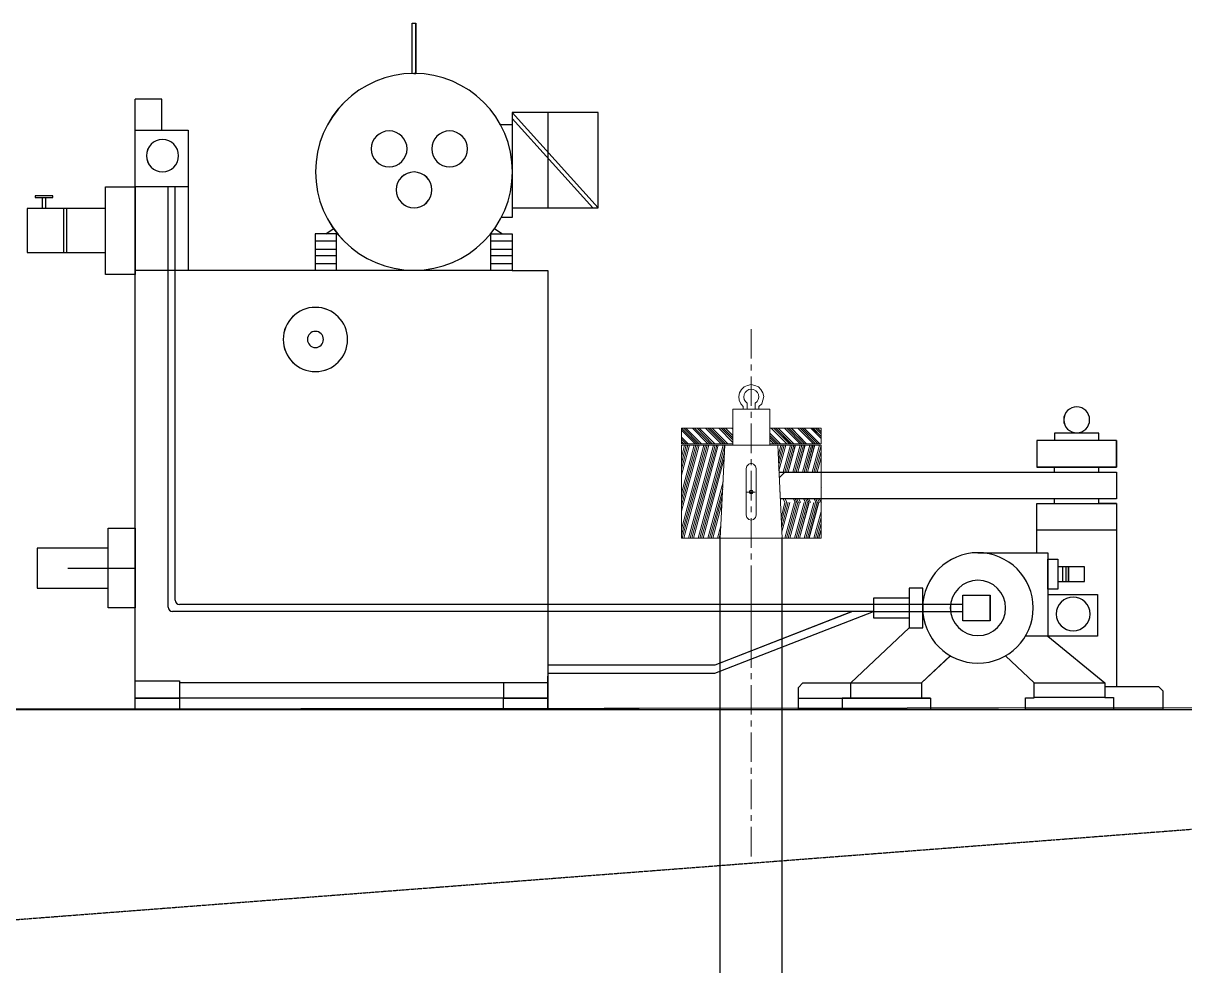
# Model space of a CAD drawing. Header units: inches. Extents: x 23291 to 181956, y 9161 to 51408.
# Drawn here: x 102888 to 104334, y 38766 to 39940 of the extents above; entities that cross this region are included whole.
import ezdxf

# ---------------------------------------------------------------- set-up
doc = ezdxf.new("R2010")
doc.units = ezdxf.units.IN
doc.header["$MEASUREMENT"] = 0
for name, pattern in [('DASHED2', [0.375, 0.25, -0.125]), ('DASHEDX2', [1.5, 1, -0.5]), ('HIDDEN', [0.375, 0.25, -0.125])]:
    doc.linetypes.add(name, pattern=pattern)
for name, color, linetype in [('1', 3, 'Continuous'), ('PDF6_Geometry', 7, 'Continuous'), ('PDF9_Geometry', 7, 'Continuous'), ('PDF9_Solid Fills', 7, 'Continuous'), ('wl 2', 3, 'Continuous')]:
    doc.layers.add(name, color=color, linetype=linetype)
doc.layers.add('Hide', color=70, linetype='Continuous', lineweight=13, plot=False)

msp = doc.modelspace()

# ---------------------------------------------------------------- hatches: boundary and pattern name
at = {"layer": 'wl 2', "linetype": 'ByBlock', "true_color": 0x9898cc}
h = msp.add_hatch(dxfattribs=at)
h.set_pattern_fill('ANSI35', color=253, scale=550)
h.set_pattern_definition([(45, (58822.06, -38302.1), (-97.22718, 97.22718), []), (45, (58919.29, -38302.1), (-97.22718, 97.22718), [171.875, -34.375, 0, -34.375])])
h.paths.add_polyline_path([(103881.3, 39380.4), (103828.9, 39380.5), (103830.4, 39347.5), (103881.3, 39347.5)])

# ---------------------------------------------------------------- linework, layer by layer
for p, q in [((102006.8, 39084.9), (106282.5, 39089.7)), ((102008.2, 39085), (106282.1, 39085))]:
    msp.add_line(p, q)
at = {"layer": '1', "linetype": 'ByBlock'}
for p, q in [((103832.7, 35267.1), (103832.7, 39299)), ((103755.7, 35266.9), (103755.7, 39298.2)), ((103755.8, 38775.2), (103755.8, 39298)), ((103832.8, 38775.2), (103832.8, 39298.2)), ((103755.7, 35266.9), (103755.8, 39075.2)), ((103832.7, 35266.9), (103832.8, 39074.8))]:
    msp.add_line(p, q, dxfattribs=at)
at = {"layer": 'Hide', "linetype": 'DASHED2'}
msp.add_line((102006.8, 39084.9), (174773.6, 39086.8), dxfattribs=at)
at = {"layer": 'Hide', "linetype": 'HIDDEN'}
msp.add_line((102006.8, 39084.9), (174773.6, 39086.8), dxfattribs=at)
at = {"layer": 'PDF6_Geometry', "linetype": 'ByBlock', "lineweight": 18}
for points in [[(103794.3, 39558.7), (103794.3, 39522.2)], [(103794.3, 39558.7), (103794.3, 39522.2)], [(103794.3, 39514.7), (103794.3, 39507.2)], [(103794.3, 39514.7), (103794.3, 39507.2)], [(103784.3, 39459.2), (103784.3, 39462.2), (103781.3, 39465.7), (103779.3, 39470.2), (103778.8, 39474.7), (103779.8, 39479.2), (103782.3, 39483.7), (103785.3, 39486.7), (103789.8, 39488.7), (103794.3, 39489.7), (103798.8, 39488.7), (103803.3, 39486.7), (103806.3, 39483.7), (103808.8, 39479.2), (103809.8, 39474.7), (103808.8, 39470.2), (103807.3, 39465.7), (103803.8, 39462.2), (103803.8, 39459.2)], [(103784.3, 39459.2), (103784.3, 39462.2), (103781.3, 39465.7), (103779.3, 39470.2), (103778.8, 39474.7), (103779.8, 39479.2), (103782.3, 39483.7), (103785.3, 39486.7), (103789.8, 39488.7), (103794.3, 39489.7), (103798.8, 39488.7), (103803.3, 39486.7), (103806.3, 39483.7), (103808.8, 39479.2), (103809.8, 39474.7), (103808.8, 39470.2), (103807.3, 39465.7), (103803.8, 39462.2), (103803.8, 39459.2)], [(103794.3, 39499.7), (103794.3, 39463.2)], [(103794.3, 39499.7), (103794.3, 39463.2)], [(103817.3, 39435.2), (103881.2, 39435.2), (103881.2, 39415.7), (103817.3, 39415.7), (103817.3, 39459.2), (103771.3, 39459.2), (103771.3, 39415.7), (103707.3, 39415.7), (103707.3, 39435.2)], [(103817.3, 39435.2), (103881.3, 39435.2), (103881.3, 39415.7), (103817.3, 39415.7), (103817.3, 39459.2), (103771.3, 39459.2), (103771.3, 39415.7), (103707.3, 39415.7), (103707.3, 39435.2)], [(103794.3, 39455.7), (103794.3, 39448.2)], [(103794.3, 39455.7), (103794.3, 39448.2)], [(103726.8, 39415.7), (103707.3, 39435.2), (103771.3, 39435.2)], [(103726.8, 39415.7), (103707.3, 39435.2), (103771.3, 39435.2)], [(103724.3, 39415.7), (103707.3, 39432.7)], [(103724.3, 39415.7), (103707.3, 39432.7)], [(103729.3, 39415.7), (103710.3, 39435.2)], [(103729.3, 39415.7), (103710.3, 39435.2)], [(103732.3, 39415.7), (103712.8, 39435.2)], [(103732.3, 39415.7), (103712.8, 39435.2)], [(103740.3, 39415.7), (103721.3, 39435.2)], [(103740.3, 39415.7), (103721.3, 39435.2)], [(103743.3, 39415.7), (103723.8, 39435.2)], [(103743.3, 39415.7), (103723.8, 39435.2)], [(103745.8, 39415.7), (103726.8, 39435.2)], [(103745.8, 39415.7), (103726.8, 39435.2)], [(103748.8, 39415.7), (103729.3, 39435.2)], [(103748.8, 39415.7), (103729.3, 39435.2)], [(103756.8, 39415.7), (103737.3, 39435.2)], [(103756.8, 39415.7), (103737.3, 39435.2)], [(103759.8, 39415.7), (103740.3, 39435.2)], [(103759.8, 39415.7), (103740.3, 39435.2)], [(103762.3, 39415.7), (103742.8, 39435.2)], [(103762.3, 39415.7), (103742.8, 39435.2)], [(103765.3, 39415.7), (103745.8, 39435.2)], [(103765.3, 39415.7), (103745.8, 39435.2)], [(103771.3, 39417.7), (103753.8, 39435.2)], [(103771.3, 39417.7), (103753.8, 39435.2)], [(103771.3, 39420.7), (103756.8, 39435.2)], [(103771.3, 39420.7), (103756.8, 39435.2)], [(103771.3, 39423.2), (103759.3, 39435.2)], [(103771.3, 39423.2), (103759.3, 39435.2)], [(103771.3, 39426.2), (103762.3, 39435.2)], [(103771.3, 39426.2), (103762.3, 39435.2)], [(103771.3, 39434.2), (103770.3, 39435.2)], [(103771.3, 39434.2), (103770.3, 39435.2)], [(103794.3, 39441.2), (103794.3, 39404.2)], [(103794.3, 39441.2), (103794.3, 39404.2)], [(103830.8, 39415.7), (103817.3, 39429.2)], [(103830.8, 39415.7), (103817.3, 39429.2)], [(103838.8, 39415.7), (103819.3, 39435.2)], [(103838.8, 39415.7), (103819.3, 39435.2)], [(103841.8, 39415.7), (103822.3, 39435.2)], [(103841.8, 39415.7), (103822.3, 39435.2)], [(103844.2, 39415.7), (103824.8, 39435.2)], [(103844.3, 39415.7), (103824.8, 39435.2)], [(103847.2, 39415.7), (103827.8, 39435.2)], [(103847.3, 39415.7), (103827.8, 39435.2)], [(103855.2, 39415.7), (103835.8, 39435.2)], [(103855.3, 39415.7), (103835.8, 39435.2)], [(103857.7, 39415.7), (103838.8, 39435.2)], [(103857.8, 39415.7), (103838.8, 39435.2)], [(103860.7, 39415.7), (103841.3, 39435.2)], [(103860.8, 39415.7), (103841.3, 39435.2)], [(103863.2, 39415.7), (103844.2, 39435.2)], [(103863.3, 39415.7), (103844.3, 39435.2)], [(103871.7, 39415.7), (103852.2, 39435.2)], [(103871.8, 39415.7), (103852.3, 39435.2)], [(103874.2, 39415.7), (103855.2, 39435.2)], [(103874.3, 39415.7), (103855.3, 39435.2)], [(103877.2, 39415.7), (103857.7, 39435.2)], [(103877.3, 39415.7), (103857.8, 39435.2)], [(103879.7, 39415.7), (103860.2, 39435.2)], [(103879.8, 39415.7), (103860.3, 39435.2)], [(103881.2, 39422.7), (103868.7, 39435.2)], [(103881.3, 39422.7), (103868.8, 39435.2)], [(103881.2, 39425.2), (103871.2, 39435.2)], [(103881.3, 39425.2), (103871.3, 39435.2)], [(103881.2, 39428.2), (103874.2, 39435.2)], [(103881.3, 39428.2), (103874.3, 39435.2)], [(103881.2, 39430.7), (103876.7, 39435.2)], [(103881.3, 39430.7), (103876.8, 39435.2)], [(103715.8, 39415.7), (103707.3, 39424.2)], [(103715.8, 39415.7), (103707.3, 39424.2)], [(103713.3, 39415.7), (103707.3, 39421.7)], [(103713.3, 39415.7), (103707.3, 39421.7)], [(103710.3, 39415.7), (103707.3, 39418.7)], [(103710.3, 39415.7), (103707.3, 39418.7)], [(103707.8, 39415.7), (103707.3, 39416.2)], [(103707.8, 39415.7), (103707.3, 39416.2)], [(103707.3, 39298.2), (103881.2, 39298.2), (103881.2, 39414.2), (103817.3, 39414.2)], [(103707.3, 39332.2), (103729.3, 39414.2)], [(103707.3, 39376.7), (103717.3, 39414.2)], [(103707.3, 39339.2), (103727.3, 39414.2)], [(103707.3, 39384.2), (103715.3, 39414.2)], [(103730.3, 39298.2), (103761.3, 39414.2), (103755.8, 39298.2), (103707.3, 39298.2), (103707.3, 39414.2), (103771.3, 39414.2)], [(103707.3, 39302.2), (103737.3, 39414.2)], [(103707.3, 39346.7), (103725.3, 39414.2)], [(103707.3, 39391.7), (103713.3, 39414.2)], [(103707.3, 39309.7), (103735.3, 39414.2)], [(103707.3, 39354.2), (103723.3, 39414.2)], [(103707.3, 39399.2), (103711.3, 39414.2)], [(103707.3, 39298.2), (103881.3, 39298.2), (103881.3, 39414.2), (103817.3, 39414.2)], [(103707.3, 39332.2), (103729.3, 39414.2)], [(103707.3, 39376.7), (103717.3, 39414.2)], [(103707.3, 39339.2), (103727.3, 39414.2)], [(103707.3, 39384.2), (103715.3, 39414.2)], [(103730.3, 39298.2), (103761.3, 39414.2), (103755.8, 39298.2), (103707.3, 39298.2), (103707.3, 39414.2), (103771.3, 39414.2)], [(103707.3, 39302.2), (103737.3, 39414.2)], [(103707.3, 39346.7), (103725.3, 39414.2)], [(103707.3, 39391.7), (103713.3, 39414.2)], [(103707.3, 39309.7), (103735.3, 39414.2)], [(103707.3, 39354.2), (103723.3, 39414.2)], [(103707.3, 39399.2), (103711.3, 39414.2)], [(103708.3, 39298.2), (103739.3, 39414.2)], [(103708.3, 39298.2), (103739.3, 39414.2)], [(103710.3, 39298.2), (103741.3, 39414.2)], [(103710.3, 39298.2), (103741.3, 39414.2)], [(103716.3, 39298.2), (103747.3, 39414.2)], [(103716.3, 39298.2), (103747.3, 39414.2)], [(103718.3, 39298.2), (103749.3, 39414.2)], [(103718.3, 39298.2), (103749.3, 39414.2)], [(103720.3, 39298.2), (103751.3, 39414.2)], [(103720.3, 39298.2), (103751.3, 39414.2)], [(103722.3, 39298.2), (103753.3, 39414.2)], [(103722.3, 39298.2), (103753.3, 39414.2)], [(103728.3, 39298.2), (103759.3, 39414.2)], [(103728.3, 39298.2), (103759.3, 39414.2)], [(103832.8, 39298.2), (103827.3, 39414.2), (103771.3, 39414.2), (103761.3, 39414.2)], [(103832.8, 39298.2), (103827.3, 39414.2), (103771.3, 39414.2), (103761.3, 39414.2)], [(103771.3, 39415.7), (103771.3, 39414.7), (103770.3, 39414.2)], [(103771.3, 39415.7), (103771.3, 39414.7), (103770.3, 39414.2)], [(103827.8, 39415.7), (103817.3, 39426.2)], [(103827.8, 39415.7), (103817.3, 39426.2)], [(103825.3, 39415.7), (103817.3, 39423.7)], [(103825.3, 39415.7), (103817.3, 39423.7)], [(103822.3, 39415.7), (103817.3, 39420.7)], [(103822.3, 39415.7), (103817.3, 39420.7)], [(103818.3, 39414.2), (103817.3, 39414.7), (103817.3, 39415.7)], [(103818.3, 39414.2), (103817.3, 39414.7), (103817.3, 39415.7)], [(103827.8, 39400.7), (103831.3, 39414.2)], [(103827.8, 39400.7), (103831.3, 39414.2)], [(103828.3, 39388.2), (103835.3, 39414.2)], [(103828.3, 39394.7), (103833.3, 39414.2)], [(103828.3, 39388.2), (103835.3, 39414.2)], [(103828.3, 39394.7), (103833.3, 39414.2)], [(103828.8, 39382.2), (103837.3, 39414.2)], [(103828.8, 39382.2), (103837.3, 39414.2)], [(103834.2, 39380.5), (103843.3, 39414.2)], [(103834.2, 39380.5), (103843.3, 39414.2)], [(103836.2, 39380.5), (103845.2, 39414.2)], [(103836.2, 39380.5), (103845.3, 39414.2)], [(103838.2, 39380.5), (103847.2, 39414.2)], [(103838.2, 39380.5), (103847.3, 39414.2)], [(103840.2, 39380.5), (103849.2, 39414.2)], [(103840.2, 39380.5), (103849.3, 39414.2)], [(103846.2, 39380.5), (103855.2, 39414.2)], [(103846.2, 39380.5), (103855.3, 39414.2)], [(103848.2, 39380.5), (103857.2, 39414.2)], [(103848.2, 39380.5), (103857.3, 39414.2)], [(103850.2, 39380.5), (103859.2, 39414.2)], [(103850.2, 39380.5), (103859.3, 39414.2)], [(103852.2, 39380.5), (103861.2, 39414.2)], [(103852.2, 39380.5), (103861.3, 39414.2)], [(103858.2, 39380.4), (103867.2, 39414.2)], [(103858.2, 39380.4), (103867.3, 39414.2)], [(103860.2, 39380.4), (103869.2, 39414.2)], [(103860.2, 39380.4), (103869.3, 39414.2)], [(103862.2, 39380.4), (103871.2, 39414.2)], [(103862.2, 39380.4), (103871.3, 39414.2)], [(103864.2, 39380.4), (103873.2, 39414.2)], [(103864.2, 39380.4), (103873.3, 39414.2)], [(103870.1, 39380.4), (103879.2, 39414.2)], [(103870.2, 39380.4), (103879.3, 39414.2)], [(103732.3, 39298.2), (103760.8, 39405.2)], [(103732.3, 39298.2), (103760.8, 39405.2)], [(103872.2, 39380.4), (103881.2, 39413.7)], [(103872.2, 39380.4), (103881.3, 39413.7)], [(103874.2, 39380.4), (103881.2, 39406.2)], [(103874.2, 39380.4), (103881.3, 39406.2)], [(103734.3, 39298.2), (103760.3, 39396.2)], [(103734.3, 39298.2), (103760.3, 39396.2)], [(103794.3, 39396.7), (103794.3, 39389.2)], [(103794.3, 39396.7), (103794.3, 39389.2)], [(103876.2, 39380.4), (103881.2, 39398.7)], [(103876.2, 39380.4), (103881.3, 39398.7)], [(103794.3, 39382.2), (103794.3, 39345.2)], [(103794.3, 39382.2), (103794.3, 39345.2)], [(103740.3, 39298.2), (103759.3, 39368.7)], [(103740.3, 39298.2), (103759.3, 39368.7)], [(103742.3, 39298.2), (103758.8, 39359.2)], [(103742.3, 39298.2), (103758.8, 39359.2)], [(103829.5, 39366.1), (103829.3, 39366.7)], [(103829.6, 39366.1), (103829.3, 39366.7)], [(103829.8, 39361.7), (103829.7, 39361.7)], [(103829.8, 39361.7), (103829.8, 39361.7)], [(103881.2, 39360.7), (103881.2, 39360.2), (103881.2, 39360.7)], [(103881.3, 39360.7), (103881.3, 39360.2), (103881.3, 39360.7)], [(103744.3, 39298.2), (103758.3, 39350.2)], [(103744.3, 39298.2), (103758.3, 39350.2)], [(103799.3, 39355.7), (103788.8, 39355.7)], [(103799.3, 39355.7), (103788.8, 39355.7)], [(103830, 39355.6), (103829.8, 39356.2)], [(103830.1, 39355.6), (103829.8, 39356.2)], [(103831.8, 39325.2), (103836.3, 39342.7), (103834, 39347.5)], [(103831.8, 39325.2), (103836.3, 39342.7), (103834, 39347.5)], [(103831.8, 39319.2), (103838.3, 39342.7)], [(103831.8, 39319.2), (103838.3, 39342.7)], [(103832.3, 39306.2), (103842.3, 39342.7)], [(103832.3, 39312.7), (103840.3, 39342.7)], [(103832.3, 39306.2), (103842.3, 39342.7)], [(103832.3, 39312.7), (103840.3, 39342.7)], [(103836.3, 39298.2), (103848.2, 39342.7)], [(103836.3, 39298.2), (103848.3, 39342.7)], [(103838.8, 39342.7), (103836.5, 39347.5)], [(103838.8, 39342.7), (103836.5, 39347.5)], [(103838.3, 39298.2), (103850.2, 39342.7)], [(103838.3, 39298.2), (103850.3, 39342.7)], [(103840.3, 39298.2), (103852.2, 39342.7)], [(103840.3, 39298.2), (103852.3, 39342.7)], [(103842.3, 39298.2), (103854.2, 39342.7)], [(103842.3, 39298.2), (103854.3, 39342.7)], [(103849.2, 39342.7), (103847, 39347.5)], [(103849.3, 39342.7), (103847.1, 39347.5)], [(103848.2, 39298.2), (103860.2, 39342.7)], [(103848.3, 39298.2), (103860.3, 39342.7)], [(103851.2, 39342.7), (103849, 39347.5)], [(103851.3, 39342.7), (103849.1, 39347.5)], [(103850.2, 39298.2), (103862.2, 39342.7)], [(103850.3, 39298.2), (103862.3, 39342.7)], [(103853.2, 39342.7), (103851, 39347.5)], [(103853.3, 39342.7), (103851.1, 39347.5)], [(103852.2, 39298.2), (103864.2, 39342.7), (103861.9, 39347.5)], [(103852.3, 39298.2), (103864.3, 39342.7), (103862, 39347.5)], [(103855.7, 39342.7), (103853.4, 39347.5)], [(103855.8, 39342.7), (103853.5, 39347.5)], [(103854.2, 39298.2), (103866.2, 39342.7), (103864, 39347.5)], [(103854.3, 39298.2), (103866.3, 39342.7), (103864.1, 39347.5)], [(103861.7, 39342.7), (103859.5, 39347.5)], [(103861.8, 39342.7), (103859.6, 39347.5)], [(103860.2, 39298.2), (103872.2, 39342.7)], [(103860.3, 39298.2), (103872.3, 39342.7)], [(103862.2, 39298.2), (103874.2, 39342.7)], [(103862.3, 39298.2), (103874.3, 39342.7)], [(103864.2, 39298.2), (103876.2, 39342.7)], [(103864.3, 39298.2), (103876.3, 39342.7)], [(103868.2, 39342.7), (103866, 39347.5)], [(103868.3, 39342.7), (103866.1, 39347.5)], [(103866.2, 39298.2), (103878.2, 39342.7)], [(103866.3, 39298.2), (103878.3, 39342.7)], [(103874.7, 39342.7), (103872.5, 39347.5)], [(103874.8, 39342.7), (103872.6, 39347.5)], [(103876.7, 39342.7), (103874.5, 39347.5)], [(103876.8, 39342.7), (103874.6, 39347.5)], [(103879.2, 39342.7), (103876.9, 39347.5)], [(103879.3, 39342.7), (103877, 39347.5)], [(103881.7, 39342.7), (103881.2, 39343.2), (103881.7, 39342.7), (103881.2, 39343.2), (103881.2, 39342.7), (103879, 39347.5)], [(103881.8, 39342.7), (103881.3, 39343.2), (103881.8, 39342.7), (103881.3, 39343.2), (103881.3, 39342.7), (103879.1, 39347.5)], [(103746.3, 39298.2), (103757.8, 39341.2)], [(103746.3, 39298.2), (103757.8, 39341.2)], [(103794.3, 39337.7), (103794.3, 39330.7)], [(103794.3, 39337.7), (103794.3, 39330.7)], [(103872.2, 39298.2), (103881.2, 39331.7)], [(103872.3, 39298.2), (103881.3, 39331.7)], [(103752.3, 39298.2), (103756.3, 39313.7)], [(103752.3, 39298.2), (103756.3, 39313.7)], [(103794.3, 39323.2), (103794.3, 39286.2)], [(103794.3, 39323.2), (103794.3, 39286.2)], [(103874.2, 39298.2), (103881.2, 39324.2)], [(103874.3, 39298.2), (103881.3, 39324.2)], [(103876.2, 39298.2), (103881.2, 39316.7)], [(103876.3, 39298.2), (103881.3, 39316.7)], [(103754.3, 39298.2), (103755.8, 39304.2)], [(103754.3, 39298.2), (103755.8, 39304.2)], [(103878.2, 39298.2), (103881.2, 39309.2)], [(103878.3, 39298.2), (103881.3, 39309.2)], [(103832.8, 39298.2), (103881.2, 39298.2)], [(103832.8, 39298.2), (103881.3, 39298.2)], [(103794.3, 39279.2), (103794.3, 39271.7)], [(103794.3, 39279.2), (103794.3, 39271.7)], [(103794.3, 39264.2), (103794.3, 39137)], [(103794.3, 39264.2), (103794.3, 39137)], [(103794.2, 39130.4), (103794.2, 39122.9)], [(103794.3, 39130.4), (103794.3, 39122.9)], [(103755.8, 38912.9), (103755.8, 39115.9)], [(103755.8, 38912.9), (103755.8, 39115.9)], [(103794.2, 39115.4), (103794.2, 39078.9)], [(103794.3, 39115.4), (103794.3, 39078.9)], [(103794.2, 39071.4), (103794.2, 39063.9)], [(103794.3, 39071.4), (103794.3, 39063.9)], [(103794.2, 39056.4), (103794.2, 39019.9)], [(103794.3, 39056.4), (103794.3, 39019.9)], [(103794.2, 39012.4), (103794.2, 39004.9)], [(103794.3, 39012.4), (103794.3, 39004.9)], [(103794.2, 38997.9), (103794.2, 38960.9)], [(103794.3, 38997.9), (103794.3, 38960.9)], [(103794.2, 38953.4), (103794.2, 38946.4)], [(103794.3, 38953.4), (103794.3, 38946.4)], [(103794.2, 38938.9), (103794.2, 38901.9)], [(103794.3, 38938.9), (103794.3, 38901.9)]]:
    msp.add_lwpolyline(points, dxfattribs=at)
msp.add_lwpolyline([(103799.3, 39459.2), (103799.3, 39466.7, 3.443356), (103789.3, 39466.7), (103789.3, 39459.2)], format="xyb", dxfattribs=at)
msp.add_lwpolyline([(103799.3, 39459.2), (103799.3, 39466.7, 3.443356), (103789.3, 39466.7), (103789.3, 39459.2)], format="xyb", dxfattribs=at)
for points in [[(103800.3, 39385.2), (103800.3, 39327.2), (103799.8, 39324.2), (103797.3, 39321.7), (103794.3, 39320.7), (103791.3, 39321.7), (103788.8, 39324.2), (103787.8, 39327.2), (103787.8, 39385.2), (103788.8, 39388.2), (103791.3, 39390.7), (103794.3, 39391.7), (103797.3, 39390.7), (103799.8, 39388.2)], [(103800.3, 39385.2), (103800.3, 39327.2), (103799.8, 39324.2), (103797.3, 39321.7), (103794.3, 39320.7), (103791.3, 39321.7), (103788.8, 39324.2), (103787.8, 39327.2), (103787.8, 39385.2), (103788.8, 39388.2), (103791.3, 39390.7), (103794.3, 39391.7), (103797.3, 39390.7), (103799.8, 39388.2)], [(103791.8, 39355.7), (103792.8, 39357.7), (103794.3, 39358.2), (103795.8, 39357.7), (103796.8, 39355.7), (103795.8, 39354.2), (103794.3, 39353.7), (103792.8, 39354.2)], [(103791.8, 39355.7), (103792.8, 39357.7), (103794.3, 39358.2), (103795.8, 39357.7), (103796.8, 39355.7), (103795.8, 39354.2), (103794.3, 39353.7), (103792.8, 39354.2)], [(103792.3, 39355.7), (103792.8, 39357.2), (103794.3, 39357.7), (103795.8, 39357.2), (103796.3, 39355.7), (103795.8, 39354.7), (103794.3, 39354.2), (103792.8, 39354.7)], [(103792.3, 39355.7), (103792.8, 39357.2), (103794.3, 39357.7), (103795.8, 39357.2), (103796.3, 39355.7), (103795.8, 39354.7), (103794.3, 39354.2), (103792.8, 39354.7)], [(103881.7, 39360.7), (103881.2, 39361.2), (103881.7, 39360.7), (103881.2, 39361.2)], [(103881.8, 39360.7), (103881.3, 39361.2), (103881.8, 39360.7), (103881.3, 39361.2)]]:
    msp.add_lwpolyline(points, close=True, dxfattribs=at)
at = {"layer": 'PDF6_Geometry', "linetype": 'ByBlock', "lineweight": 35}
for points in [[(103654.8, 39084.9), (103486.3, 39084.9)], [(103933.8, 39084.9), (104102.2, 39084.9)]]:
    msp.add_lwpolyline(points, dxfattribs=at)
at = {"layer": 'PDF9_Geometry', "lineweight": 25}
for p, q in [((103372.1, 39877), (103372.1, 39939.8)), ((103372.1, 39939.8), (103376.4, 39939.8)), ((103372.1, 39877), (103372.1, 39939.8)), ((103372.1, 39939.8), (103376.5, 39939.8)), ((103376.4, 39939.8), (103376.4, 39877)), ((103376.5, 39939.8), (103376.5, 39877)), ((103376.4, 39877), (103374.2, 39877)), ((103374.2, 39877), (103376.4, 39877)), ((103376.5, 39877), (103374.3, 39877)), ((103374.3, 39877), (103376.5, 39877)), ((103027.1, 39085), (103027.1, 39845.1)), ((103060.2, 39845.1), (103027.1, 39845.1)), ((103027.1, 39085), (103027.1, 39845.1)), ((103060.3, 39845.1), (103027.1, 39845.1)), ((103060.2, 39806.6), (103060.2, 39845.1)), ((103060.3, 39806.6), (103060.3, 39845.1)), ((103603.7, 39828.5), (103496.8, 39828.5)), ((103496.8, 39828.5), (103496.8, 39769.3)), ((103496.8, 39828.5), (103603.7, 39709.9)), ((103603.7, 39709.9), (103496.8, 39828.5)), ((103603.7, 39828.5), (103496.8, 39828.5)), ((103496.8, 39828.5), (103496.8, 39769.3)), ((103496.8, 39828.5), (103603.7, 39709.9)), ((103603.7, 39709.9), (103496.8, 39828.5)), ((103596.9, 39709.9), (103496.8, 39821)), ((103596.9, 39709.9), (103496.8, 39821)), ((103540.9, 39828.5), (103540.9, 39709.9)), ((103540.9, 39828.5), (103540.9, 39709.9)), ((103603.7, 39709.9), (103603.7, 39828.5)), ((103603.7, 39709.9), (103603.7, 39828.5)), ((103027.1, 39806.6), (103093.2, 39806.6)), ((103027.1, 39806.6), (103093.2, 39806.6)), ((103093.2, 39806.6), (103093.2, 39769.3)), ((103093.2, 39806.6), (103093.2, 39769.3)), ((103496.8, 39813.2), (103481.2, 39813.2)), ((103496.8, 39813.2), (103481.2, 39813.2)), ((103027.1, 39736.2), (103027.1, 39769.3)), ((103027.1, 39736.2), (103027.1, 39769.3)), ((103093.2, 39769.3), (103093.2, 39631.7)), ((103093.2, 39769.3), (103093.2, 39631.7)), ((103496.8, 39769.3), (103496.8, 39697.7)), ((103496.8, 39769.3), (103496.8, 39697.7)), ((102990.4, 39626.9), (102990.4, 39736.2)), ((102990.4, 39736.2), (103027.1, 39736.2)), ((102990.4, 39626.9), (102990.4, 39736.2)), ((102990.4, 39736.2), (103027.1, 39736.2)), ((103027.1, 39736.2), (103027.1, 39626.9)), ((103093.2, 39736.2), (103027.1, 39736.2)), ((103027.1, 39736.2), (103027.1, 39626.9)), ((103093.2, 39736.2), (103027.1, 39736.2)), ((103068.1, 39215.8), (103068.1, 39736.2)), ((103068.2, 39215.8), (103068.2, 39736.2)), ((103076.9, 39221.1), (103076.9, 39736.2)), ((103076.9, 39221.1), (103076.9, 39736.2)), ((102907, 39724.8), (102902.6, 39724.8)), ((102902.6, 39724.8), (102902.6, 39722.6)), ((102907, 39724.8), (102902.6, 39724.8)), ((102902.6, 39724.8), (102902.6, 39722.6)), ((102902.6, 39722.6), (102924.5, 39722.6)), ((102902.6, 39722.6), (102924.6, 39722.6)), ((102924.5, 39724.8), (102907, 39724.8)), ((102924.6, 39724.8), (102907, 39724.8)), ((102911.4, 39722.6), (102911.4, 39708.9)), ((102911.4, 39722.6), (102911.4, 39708.9)), ((102915.7, 39708.9), (102915.7, 39722.6)), ((102915.8, 39708.9), (102915.8, 39722.6)), ((102924.5, 39722.6), (102924.5, 39724.8)), ((102924.6, 39722.6), (102924.6, 39724.8)), ((102990.4, 39708.9), (102892.7, 39708.9)), ((102892.7, 39708.9), (102892.7, 39654.1)), ((102990.4, 39708.9), (102892.7, 39708.9)), ((102892.7, 39708.9), (102892.7, 39654.1)), ((102937.9, 39708.9), (102937.9, 39654.1)), ((102937.9, 39708.9), (102937.9, 39654.1)), ((102941.7, 39708.9), (102941.7, 39654.1)), ((102941.7, 39708.9), (102941.7, 39654.1)), ((103496.8, 39709.9), (103603.7, 39709.9)), ((103496.8, 39709.9), (103603.7, 39709.9)), ((103496.8, 39697.7), (103482.9, 39697.7)), ((103496.8, 39697.7), (103483, 39697.7)), ((103277.8, 39677.3), (103251.3, 39677.3)), ((103251.3, 39677.3), (103251.3, 39632.2)), ((103277.9, 39677.3), (103251.3, 39677.3)), ((103251.3, 39677.3), (103251.3, 39632.2)), ((103264.5, 39677.3), (103273.9, 39683.8)), ((103264.5, 39677.3), (103273.9, 39683.8)), ((103277.8, 39631.7), (103277.8, 39677.3)), ((103277.9, 39631.7), (103277.9, 39677.3)), ((103470.2, 39632.2), (103470.2, 39677.3)), ((103470.2, 39677.3), (103496.8, 39677.3)), ((103470.2, 39632.2), (103470.2, 39677.3)), ((103470.2, 39677.3), (103496.8, 39677.3)), ((103483.6, 39677.3), (103474.4, 39683.8)), ((103483.6, 39677.3), (103474.4, 39683.8)), ((103496.8, 39677.3), (103496.8, 39631.7)), ((103496.8, 39677.3), (103496.8, 39631.7)), ((103277.8, 39668.5), (103251.3, 39668.5)), ((103277.9, 39668.5), (103251.3, 39668.5)), ((103496.8, 39668.5), (103470.2, 39668.5)), ((103496.8, 39668.5), (103470.2, 39668.5)), ((102892.7, 39654.1), (102990.4, 39654.1)), ((102892.7, 39654.1), (102990.4, 39654.1)), ((103277.8, 39658), (103251.3, 39658)), ((103277.9, 39658), (103251.3, 39658)), ((103277.8, 39650), (103251.3, 39650)), ((103277.9, 39650), (103251.3, 39650)), ((103496.8, 39658), (103470.2, 39658)), ((103496.8, 39658), (103470.2, 39658)), ((103496.8, 39650), (103470.2, 39650)), ((103496.8, 39650), (103470.2, 39650)), ((103496.8, 39631.7), (103027.1, 39631.7)), ((103496.8, 39631.7), (103027.1, 39631.7)), ((103277.8, 39640), (103251.3, 39640)), ((103277.9, 39640), (103251.3, 39640)), ((103496.8, 39640), (103470.2, 39640)), ((103496.8, 39640), (103470.2, 39640)), ((103496.8, 39631.7), (103540.9, 39631.7)), ((103496.8, 39631.7), (103540.9, 39631.7)), ((103540.9, 39631.7), (103540.9, 39085)), ((103540.9, 39631.7), (103540.9, 39085)), ((103027.1, 39626.9), (102990.4, 39626.9)), ((103027.1, 39626.9), (102990.4, 39626.9)), ((104227.1, 39429.3), (104172, 39429.3)), ((104172, 39429.3), (104172, 39420.1)), ((104227.2, 39429.3), (104172, 39429.3)), ((104172, 39429.3), (104172, 39420.1)), ((104227.1, 39420.1), (104227.1, 39429.3)), ((104227.2, 39420.1), (104227.2, 39429.3)), ((104150.1, 39420.1), (104150.1, 39387)), ((104249.1, 39420.1), (104150.1, 39420.1)), ((104150.1, 39420.1), (104150.1, 39387)), ((104249.1, 39420.1), (104150.1, 39420.1)), ((104249.1, 39420.1), (104249.1, 39387)), ((104249.1, 39387), (104249.1, 39420.1)), ((104249.1, 39420.1), (104249.1, 39387)), ((104249.1, 39387), (104249.1, 39420.1)), ((104249.1, 39387), (104150.1, 39387)), ((104150.1, 39387), (104249.1, 39387)), ((104249.1, 39387), (104150.1, 39387)), ((104150.1, 39387), (104249.1, 39387)), ((104172, 39380.4), (104172, 39387)), ((104172, 39380.4), (104172, 39387)), ((104227.1, 39380.4), (104227.1, 39387)), ((104227.2, 39380.4), (104227.2, 39387)), ((103828.9, 39380.5), (104150.1, 39380.4)), ((103828.9, 39380.5), (104150.1, 39380.4)), ((104150.1, 39380.4), (104249.1, 39380.4)), ((104150.1, 39380.4), (104249.1, 39380.4)), ((104249.1, 39380.4), (104249.1, 39347.5)), ((104249.1, 39380.4), (104249.1, 39347.5)), ((104150.1, 39347.5), (103830.4, 39347.5)), ((104150.1, 39347.5), (103830.4, 39347.5)), ((104249.1, 39347.5), (104150.1, 39347.5)), ((104249.1, 39347.5), (104150.1, 39347.5)), ((104172, 39341.4), (104172, 39347.5)), ((104172, 39341.4), (104172, 39347.5)), ((104227.1, 39341.4), (104227.1, 39347.5)), ((104227.2, 39341.4), (104227.2, 39347.5)), ((104150.1, 39280), (104150.1, 39341.4)), ((104150.1, 39341.4), (104249.1, 39341.4)), ((104150.1, 39341.4), (104172, 39341.4)), ((104150.1, 39280), (104150.1, 39341.4)), ((104150.1, 39341.4), (104249.1, 39341.4)), ((104150.1, 39341.4), (104172, 39341.4)), ((104249.1, 39341.4), (104227.1, 39341.4)), ((104249.1, 39341.4), (104227.2, 39341.4)), ((104249.1, 39341.4), (104249.1, 39113.7)), ((104249.1, 39341.4), (104249.1, 39113.7)), ((102993.7, 39211.4), (102993.7, 39310.7)), ((102993.7, 39310.7), (103027.1, 39310.7)), ((102993.7, 39211.4), (102993.7, 39310.7)), ((102993.7, 39310.7), (103027.1, 39310.7)), ((103027.1, 39310.7), (103027.1, 39211.4)), ((103027.1, 39310.7), (103027.1, 39211.4)), ((104249.1, 39308.3), (104150.1, 39308.3)), ((104249.1, 39308.3), (104150.1, 39308.3)), ((102993.7, 39285.9), (102905, 39285.9)), ((102905, 39285.9), (102905, 39236.2)), ((102993.7, 39285.9), (102905, 39285.9)), ((102905, 39285.9), (102905, 39236.2)), ((103027.1, 39261.1), (103027.1, 39285.9)), ((103027.1, 39261.1), (103027.1, 39285.9)), ((104076.5, 39280), (104163.5, 39280)), ((104076.5, 39280), (104163.5, 39280)), ((104163.5, 39280), (104163.5, 39176.3)), ((104163.5, 39280), (104163.5, 39176.3)), ((104163.5, 39278.1), (104163.5, 39228.2)), ((104163.5, 39278.1), (104163.5, 39228.2)), ((104163.5, 39234.8), (104163.5, 39272.3)), ((104163.5, 39272.3), (104176, 39272.3)), ((104163.5, 39234.8), (104163.5, 39272.3)), ((104163.5, 39272.3), (104176, 39272.3)), ((104176, 39272.3), (104176, 39234.8)), ((104176, 39272.3), (104176, 39234.8)), ((102943.2, 39261.1), (103027.1, 39261.1)), ((102943.2, 39261.1), (103027.1, 39261.1)), ((104209.3, 39262.8), (104176, 39262.8)), ((104209.4, 39262.8), (104176, 39262.8)), ((104181.9, 39262.8), (104181.9, 39244.2)), ((104181.9, 39262.8), (104181.9, 39244.2)), ((104185.9, 39262.8), (104185.9, 39244.2)), ((104185.9, 39262.8), (104185.9, 39244.2)), ((104189.1, 39262.8), (104189.1, 39244.2)), ((104189.2, 39262.8), (104189.2, 39244.2)), ((104209.3, 39244.2), (104209.3, 39262.8)), ((104209.4, 39244.2), (104209.4, 39262.8)), ((104176, 39244.2), (104209.3, 39244.2)), ((104176, 39244.2), (104209.4, 39244.2)), ((102905, 39236.2), (102993.7, 39236.2)), ((102905, 39236.2), (102993.7, 39236.2)), ((104007.8, 39236.2), (103991.1, 39236.2)), ((103991.1, 39236.2), (103991.1, 39186.5)), ((104007.8, 39236.2), (103991.1, 39236.2)), ((103991.1, 39236.2), (103991.1, 39186.5)), ((104007.8, 39186.5), (104007.8, 39236.2)), ((104007.8, 39186.5), (104007.8, 39236.2)), ((104057.6, 39195.3), (104057.6, 39227.2)), ((104057.6, 39227.2), (104091.6, 39227.2)), ((104057.6, 39195.3), (104057.6, 39227.2)), ((104057.6, 39227.2), (104091.7, 39227.2)), ((104091.6, 39227.2), (104091.6, 39195.3)), ((104091.7, 39227.2), (104091.7, 39195.3)), ((104176, 39234.8), (104163.5, 39234.8)), ((104176, 39234.8), (104163.5, 39234.8)), ((104163.5, 39228.2), (104225.4, 39228.2)), ((104163.5, 39228.2), (104180.1, 39228.2)), ((104163.5, 39228.2), (104225.4, 39228.2)), ((104163.5, 39228.2), (104180.2, 39228.2)), ((104225.4, 39228.2), (104225.4, 39176.3)), ((104225.4, 39228.2), (104225.4, 39176.3)), ((103068.1, 39212.3), (103068.1, 39215.8)), ((103068.2, 39212.3), (103068.2, 39215.8)), ((103946.7, 39215.8), (103082.4, 39215.8)), ((103946.7, 39215.8), (103082.4, 39215.8)), ((103991.1, 39223.8), (103946.7, 39223.8)), ((103946.7, 39223.8), (103946.7, 39199)), ((103991.1, 39223.8), (103946.7, 39223.8)), ((103946.7, 39223.8), (103946.7, 39199)), ((104057.6, 39215.8), (103946.7, 39215.8)), ((104057.6, 39215.8), (103946.7, 39215.8)), ((104057.6, 39207), (104057.6, 39215.8)), ((104057.6, 39207), (104057.6, 39215.8)), ((103027.1, 39211.4), (102993.7, 39211.4)), ((103027.1, 39211.4), (102993.7, 39211.4)), ((103076.9, 39207), (103073.6, 39207)), ((103076.9, 39207), (103073.7, 39207)), ((103946.7, 39207), (103076.9, 39207)), ((103946.7, 39207), (103076.9, 39207)), ((103749.1, 39130.3), (103946.7, 39207)), ((103920.1, 39207), (103749.1, 39140)), ((103749.1, 39130.3), (103946.7, 39207)), ((103920.2, 39207), (103749.1, 39140)), ((103946.7, 39211.4), (103946.7, 39207)), ((103946.7, 39211.4), (103946.7, 39207)), ((103946.7, 39207), (104057.6, 39207)), ((103946.7, 39207), (104057.6, 39207)), ((103946.7, 39199), (103991.1, 39199)), ((103946.7, 39199), (103991.1, 39199)), ((103918.4, 39118.1), (103991.1, 39186.5)), ((103918.4, 39118.1), (103991.1, 39186.5)), ((103991.1, 39186.5), (104007.8, 39186.5)), ((103991.1, 39186.5), (104007.8, 39186.5)), ((104091.6, 39195.3), (104057.6, 39195.3)), ((104091.7, 39195.3), (104057.6, 39195.3)), ((104163.5, 39176.3), (104135.8, 39176.3)), ((104163.5, 39176.3), (104135.8, 39176.3)), ((104225.4, 39176.3), (104163.5, 39176.3)), ((104163.5, 39176.3), (104234.6, 39118.1)), ((104225.4, 39176.3), (104163.5, 39176.3)), ((104163.5, 39176.3), (104234.6, 39118.1)), ((103749.1, 39140), (103540.9, 39140)), ((103749.1, 39140), (103540.9, 39140)), ((104042.2, 39151.7), (104006.4, 39118.1)), ((104042.3, 39151.7), (104006.5, 39118.1)), ((104146.8, 39118.1), (104111, 39151.7)), ((104146.8, 39118.1), (104111, 39151.7)), ((103540.9, 39130.3), (103749.1, 39130.3)), ((103540.9, 39130.3), (103749.1, 39130.3)), ((103540.9, 39098.9), (103540.9, 39126.4)), ((103540.9, 39098.9), (103540.9, 39126.4)), ((103027.1, 39120.8), (103082.2, 39120.8)), ((103027.1, 39120.8), (103082.2, 39120.8)), ((103082.2, 39120.8), (103082.2, 39098.9)), ((103082.2, 39120.8), (103082.2, 39098.9)), ((103485.8, 39118.1), (103082.2, 39118.1)), ((103485.8, 39118.1), (103082.2, 39118.1)), ((103540.9, 39118.1), (103485.8, 39118.1)), ((103485.8, 39118.1), (103485.8, 39098.9)), ((103540.9, 39118.1), (103485.8, 39118.1)), ((103485.8, 39118.1), (103485.8, 39098.9)), ((103540.9, 39120.8), (103540.9, 39098.9)), ((103540.9, 39120.8), (103540.9, 39098.9)), ((103540.9, 39085), (103540.9, 39112.5)), ((103540.9, 39085), (103540.9, 39112.5)), ((103853, 39112.5), (103858.4, 39118.1)), ((103853, 39112.5), (103858.5, 39118.1)), ((103853, 39085), (103853, 39112.5)), ((103853, 39085), (103853, 39112.5)), ((103858.4, 39118.1), (103918.4, 39118.1)), ((103858.5, 39118.1), (103918.4, 39118.1)), ((103918.4, 39098.9), (103918.4, 39118.1)), ((103918.4, 39118.1), (104006.4, 39118.1)), ((103918.4, 39098.9), (103918.4, 39118.1)), ((103918.4, 39118.1), (104006.5, 39118.1)), ((104006.4, 39118.1), (104006.4, 39098.9)), ((104006.5, 39118.1), (104006.5, 39098.9)), ((104146.8, 39099.3), (104146.8, 39118.1)), ((104146.8, 39118.1), (104165, 39118.1)), ((104146.8, 39099.3), (104146.8, 39118.1)), ((104146.8, 39118.1), (104165, 39118.1)), ((104165, 39118.1), (104234.6, 39118.1)), ((104165, 39118.1), (104234.6, 39118.1)), ((104234.6, 39118.1), (104234.6, 39109.6)), ((104234.6, 39118.1), (104234.6, 39109.6)), ((104234.6, 39113.7), (104301.4, 39113.7)), ((104234.6, 39113.7), (104301.4, 39113.7)), ((104301.4, 39113.7), (104306.8, 39108.4)), ((104301.4, 39113.7), (104306.9, 39108.4)), ((103082.2, 39098.9), (103027.1, 39098.9)), ((103027.1, 39098.9), (103082.2, 39098.9)), ((103082.2, 39098.9), (103027.1, 39098.9)), ((103027.1, 39098.9), (103082.2, 39098.9)), ((103251.5, 39098.9), (103082.2, 39098.9)), ((103082.2, 39098.9), (103082.2, 39085)), ((103251.5, 39098.9), (103082.2, 39098.9)), ((103082.2, 39098.9), (103082.2, 39085)), ((103540.9, 39098.9), (103251.5, 39098.9)), ((103540.9, 39098.9), (103251.5, 39098.9)), ((103485.8, 39085), (103485.8, 39098.9)), ((103485.8, 39098.9), (103540.9, 39098.9)), ((103485.8, 39098.9), (103540.9, 39098.9)), ((103485.8, 39085), (103485.8, 39098.9)), ((103485.8, 39098.9), (103540.9, 39098.9)), ((103485.8, 39098.9), (103540.9, 39098.9)), ((103540.9, 39098.9), (103540.9, 39085)), ((103540.9, 39098.9), (103540.9, 39085)), ((103853, 39098.9), (104017.4, 39098.9)), ((103853, 39098.9), (104017.5, 39098.9)), ((103918.4, 39098.9), (103907.4, 39098.9)), ((103907.4, 39098.9), (103907.4, 39085)), ((103918.4, 39098.9), (103907.4, 39098.9)), ((103907.4, 39098.9), (103907.4, 39085)), ((104017.4, 39098.9), (103918.4, 39098.9)), ((104017.5, 39098.9), (103918.4, 39098.9)), ((104006.4, 39098.9), (104017.4, 39098.9)), ((104006.5, 39098.9), (104017.5, 39098.9)), ((104017.4, 39098.9), (104017.4, 39085)), ((104017.5, 39098.9), (104017.5, 39085)), ((104135.8, 39085), (104135.8, 39099.3)), ((104135.8, 39099.3), (104146.8, 39099.3)), ((104135.8, 39085), (104135.8, 39099.3)), ((104135.8, 39099.3), (104146.8, 39099.3)), ((104234.6, 39099.8), (104146.8, 39099.8)), ((104234.6, 39099.8), (104146.8, 39099.8)), ((104234.6, 39109.6), (104234.6, 39099.8)), ((104234.6, 39109.6), (104234.6, 39099.8)), ((104234.6, 39099.8), (104245.6, 39099.8)), ((104234.6, 39099.8), (104245.6, 39099.8)), ((104245.6, 39099.8), (104245.6, 39085)), ((104245.6, 39099.8), (104245.6, 39085)), ((104306.8, 39108.4), (104306.8, 39085)), ((104306.9, 39108.4), (104306.9, 39085)), ((103082.2, 39085), (103027.1, 39085)), ((103540.9, 39085), (103485.8, 39085)), ((104017.5, 39085), (103853, 39085)), ((104234.6, 39085), (104135.8, 39085)), ((104306.9, 39085), (104146.8, 39085)), ((104245.6, 39085), (104234.6, 39085))]:
    msp.add_line(p, q, dxfattribs=at)
for points in [[(103374.4, 39877.2), (103306.6, 39877.2), (103251.7, 39822.3), (103251.7, 39754.6)], [(103374.4, 39877.2), (103306.7, 39877.2), (103251.7, 39822.3), (103251.7, 39754.6)], [(103497, 39754.6), (103497, 39822.3), (103442.1, 39877.2), (103374.4, 39877.2)], [(103497, 39754.6), (103497, 39822.3), (103442.1, 39877.2), (103374.4, 39877.2)], [(103343.4, 39805.6), (103331.1, 39805.6), (103321.1, 39795.6), (103321.1, 39783.3)], [(103343.4, 39805.6), (103331.1, 39805.6), (103321.1, 39795.6), (103321.1, 39783.3)], [(103365.7, 39783.3), (103365.7, 39795.6), (103355.7, 39805.6), (103343.4, 39805.6)], [(103365.7, 39783.3), (103365.7, 39795.6), (103355.7, 39805.6), (103343.4, 39805.6)], [(103418.7, 39805.6), (103406.4, 39805.6), (103396.4, 39795.6), (103396.4, 39783.3)], [(103418.7, 39805.6), (103406.4, 39805.6), (103396.5, 39795.6), (103396.5, 39783.3)], [(103441, 39783.3), (103441, 39795.6), (103431, 39805.6), (103418.7, 39805.6)], [(103441, 39783.3), (103441, 39795.6), (103431.1, 39805.6), (103418.7, 39805.6)], [(103061.2, 39794.9), (103050.1, 39794.9), (103041.1, 39785.9), (103041.1, 39774.8)], [(103061.2, 39794.9), (103050.2, 39794.9), (103041.2, 39785.9), (103041.2, 39774.8)], [(103081.3, 39774.8), (103081.3, 39785.9), (103072.3, 39794.9), (103061.2, 39794.9)], [(103081.3, 39774.8), (103081.3, 39785.9), (103072.3, 39794.9), (103061.2, 39794.9)], [(103321.1, 39783.3), (103321.1, 39771), (103331.1, 39761), (103343.4, 39761)], [(103321.1, 39783.3), (103321.1, 39771), (103331.1, 39761), (103343.4, 39761)], [(103343.4, 39761), (103355.7, 39761), (103365.7, 39771), (103365.7, 39783.3)], [(103343.4, 39761), (103355.7, 39761), (103365.7, 39771), (103365.7, 39783.3)], [(103396.4, 39783.3), (103396.4, 39771), (103406.4, 39761), (103418.7, 39761)], [(103396.5, 39783.3), (103396.5, 39771), (103406.4, 39761), (103418.7, 39761)], [(103418.7, 39761), (103431, 39761), (103441, 39771), (103441, 39783.3)], [(103418.7, 39761), (103431.1, 39761), (103441, 39771), (103441, 39783.3)], [(103041.1, 39774.8), (103041.1, 39763.7), (103050.1, 39754.7), (103061.2, 39754.7)], [(103041.2, 39774.8), (103041.2, 39763.7), (103050.2, 39754.7), (103061.2, 39754.7)], [(103061.2, 39754.7), (103072.3, 39754.7), (103081.3, 39763.7), (103081.3, 39774.8)], [(103061.2, 39754.7), (103072.3, 39754.7), (103081.3, 39763.7), (103081.3, 39774.8)], [(103251.7, 39754.6), (103251.7, 39686.9), (103306.6, 39632), (103374.4, 39632)], [(103251.7, 39754.6), (103251.7, 39686.9), (103306.7, 39632), (103374.4, 39632)], [(103374.4, 39754.5), (103362, 39754.5), (103352.1, 39744.5), (103352.1, 39732.2)], [(103374.4, 39754.5), (103362.1, 39754.5), (103352.1, 39744.5), (103352.1, 39732.2)], [(103374.4, 39632), (103442.1, 39632), (103497, 39686.9), (103497, 39754.6)], [(103374.4, 39632), (103442.1, 39632), (103497, 39686.9), (103497, 39754.6)], [(103396.6, 39732.2), (103396.6, 39744.5), (103386.7, 39754.5), (103374.4, 39754.5)], [(103396.7, 39732.2), (103396.7, 39744.5), (103386.7, 39754.5), (103374.4, 39754.5)], [(103352.1, 39732.2), (103352.1, 39719.9), (103362, 39709.9), (103374.4, 39709.9)], [(103352.1, 39732.2), (103352.1, 39719.9), (103362.1, 39709.9), (103374.4, 39709.9)], [(103374.4, 39709.9), (103386.7, 39709.9), (103396.6, 39719.9), (103396.6, 39732.2)], [(103374.4, 39709.9), (103386.7, 39709.9), (103396.7, 39719.9), (103396.7, 39732.2)], [(103251.6, 39585.9), (103229.5, 39585.9), (103211.5, 39568), (103211.5, 39545.9)], [(103251.6, 39585.9), (103229.5, 39585.9), (103211.6, 39568), (103211.6, 39545.9)], [(103291.7, 39545.9), (103291.7, 39568), (103273.7, 39585.9), (103251.6, 39585.9)], [(103291.7, 39545.9), (103291.7, 39568), (103273.8, 39585.9), (103251.6, 39585.9)], [(103211.5, 39545.9), (103211.5, 39523.8), (103229.5, 39505.8), (103251.6, 39505.8)], [(103211.6, 39545.9), (103211.6, 39523.8), (103229.5, 39505.8), (103251.6, 39505.8)], [(103251.6, 39556), (103246.1, 39556), (103241.6, 39551.5), (103241.6, 39545.9)], [(103251.6, 39556), (103246.1, 39556), (103241.6, 39551.5), (103241.6, 39545.9)], [(103241.6, 39545.9), (103241.6, 39540.3), (103246.1, 39535.8), (103251.6, 39535.8)], [(103241.6, 39545.9), (103241.6, 39540.3), (103246.1, 39535.8), (103251.6, 39535.8)], [(103261.6, 39545.9), (103261.6, 39551.5), (103257.1, 39556), (103251.6, 39556)], [(103261.6, 39545.9), (103261.6, 39551.5), (103257.2, 39556), (103251.6, 39556)], [(103251.6, 39505.8), (103273.7, 39505.8), (103291.7, 39523.8), (103291.7, 39545.9)], [(103251.6, 39535.8), (103257.1, 39535.8), (103261.6, 39540.3), (103261.6, 39545.9)], [(103251.6, 39505.8), (103273.8, 39505.8), (103291.7, 39523.8), (103291.7, 39545.9)], [(103251.6, 39535.8), (103257.2, 39535.8), (103261.6, 39540.3), (103261.6, 39545.9)], [(104199.6, 39462), (104190.7, 39462), (104183.4, 39454.7), (104183.4, 39445.8)], [(104199.6, 39462), (104190.7, 39462), (104183.5, 39454.7), (104183.5, 39445.8)], [(104215.7, 39445.8), (104215.7, 39454.7), (104208.5, 39462), (104199.6, 39462)], [(104215.7, 39445.8), (104215.7, 39454.7), (104208.5, 39462), (104199.6, 39462)], [(104183.4, 39445.8), (104183.4, 39436.8), (104190.7, 39429.6), (104199.6, 39429.6)], [(104183.5, 39445.8), (104183.5, 39436.8), (104190.7, 39429.6), (104199.6, 39429.6)], [(104199.6, 39429.6), (104208.5, 39429.6), (104215.7, 39436.8), (104215.7, 39445.8)], [(104199.6, 39429.6), (104208.5, 39429.6), (104215.7, 39436.8), (104215.7, 39445.8)], [(104076.6, 39280.3), (104038.6, 39280.3), (104007.8, 39249.5), (104007.8, 39211.5)], [(104076.6, 39280.3), (104038.6, 39280.3), (104007.8, 39249.5), (104007.8, 39211.5)], [(104145.4, 39211.5), (104145.4, 39249.5), (104114.6, 39280.3), (104076.6, 39280.3)], [(104145.5, 39211.5), (104145.5, 39249.5), (104114.7, 39280.3), (104076.6, 39280.3)], [(104076.6, 39246), (104057.6, 39246), (104042.2, 39230.5), (104042.2, 39211.5)], [(104076.6, 39246), (104057.7, 39246), (104042.3, 39230.5), (104042.3, 39211.5)], [(104111, 39211.5), (104111, 39230.5), (104095.6, 39246), (104076.6, 39246)], [(104111, 39211.5), (104111, 39230.5), (104095.6, 39246), (104076.6, 39246)], [(103068.1, 39212.5), (103068.1, 39209.4), (103070.6, 39207), (103073.7, 39207)], [(103068.2, 39212.5), (103068.2, 39209.4), (103070.7, 39207), (103073.8, 39207)], [(103076.9, 39221.2), (103076.9, 39218.2), (103079.4, 39215.8), (103082.5, 39215.8)], [(103076.9, 39221.2), (103076.9, 39218.2), (103079.5, 39215.8), (103082.5, 39215.8)], [(104195.2, 39225), (104183.6, 39225), (104174.2, 39215.6), (104174.2, 39203.9)], [(104195.2, 39225), (104183.6, 39225), (104174.2, 39215.6), (104174.2, 39203.9)], [(104216.2, 39203.9), (104216.2, 39215.6), (104206.8, 39225), (104195.2, 39225)], [(104216.2, 39203.9), (104216.2, 39215.6), (104206.8, 39225), (104195.2, 39225)], [(104007.8, 39211.5), (104007.8, 39173.5), (104038.6, 39142.7), (104076.6, 39142.7)], [(104007.8, 39211.5), (104007.8, 39173.5), (104038.6, 39142.7), (104076.6, 39142.7)], [(104042.2, 39211.5), (104042.2, 39192.5), (104057.6, 39177), (104076.6, 39177)], [(104042.3, 39211.5), (104042.3, 39192.5), (104057.7, 39177), (104076.6, 39177)], [(104076.6, 39142.7), (104114.6, 39142.7), (104145.4, 39173.5), (104145.4, 39211.5)], [(104076.6, 39177), (104095.6, 39177), (104111, 39192.5), (104111, 39211.5)], [(104076.6, 39142.7), (104114.7, 39142.7), (104145.5, 39173.5), (104145.5, 39211.5)], [(104076.6, 39177), (104095.6, 39177), (104111, 39192.5), (104111, 39211.5)], [(104174.2, 39203.9), (104174.2, 39192.3), (104183.6, 39182.9), (104195.2, 39182.9)], [(104174.2, 39203.9), (104174.2, 39192.3), (104183.6, 39182.9), (104195.2, 39182.9)], [(104195.2, 39182.9), (104206.8, 39182.9), (104216.2, 39192.3), (104216.2, 39203.9)], [(104195.2, 39182.9), (104206.8, 39182.9), (104216.2, 39192.3), (104216.2, 39203.9)]]:
    msp.add_open_spline(points, degree=3, dxfattribs=at)
at = {"layer": 'PDF9_Solid Fills', "transparency": 33554559}
for points in [[(102943.4, 39260.8), (102943.4, 39261.1), (102943.4, 39261.1)], [(102943.4, 39260.8), (102943.4, 39261.1), (102943.4, 39261.1)], [(102943.4, 39085.2), (102943.4, 39085), (102943.4, 39085)]]:
    msp.add_solid(points, dxfattribs=at)
at = {"layer": 'wl 2', "linetype": 'DASHEDX2'}
msp.add_line((102008.2, 38756.3), (106281.6, 39085), dxfattribs=at)

doc.saveas('drawing.dxf')
